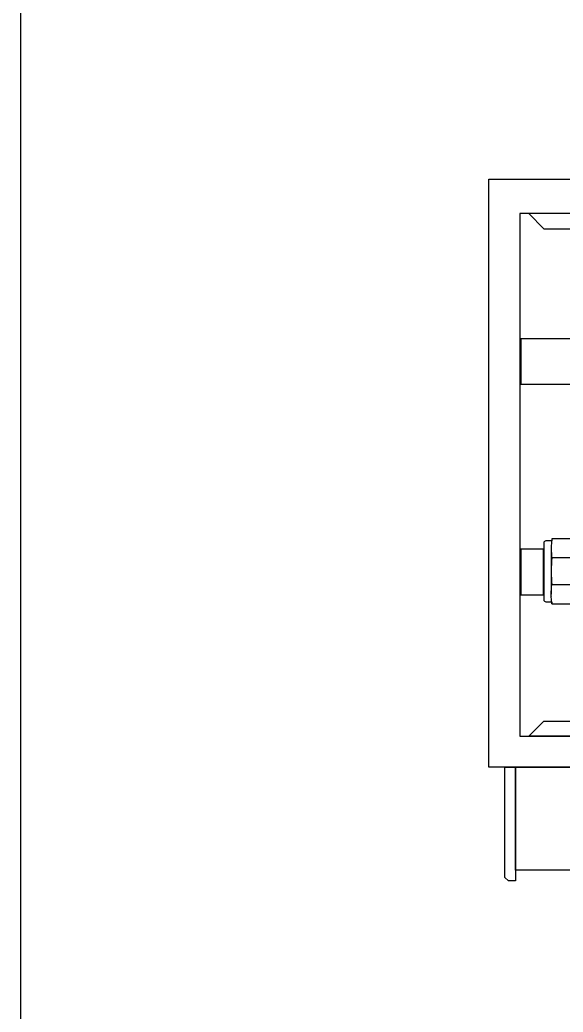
# Model space of a CAD drawing. Header units: millimetres. Extents: x 24747 to 137666, y -34589 to 43444.
# Drawn here: x 125623 to 126394, y 5418 to 6826 of the extents above; entities that cross this region are included whole.
import ezdxf

# ---------------------------------------------------------------- set-up
doc = ezdxf.new("R2010")
doc.units = ezdxf.units.MM
doc.header["$LTSCALE"] = 10
doc.layers.add('Pannelli', color=7, linetype='Continuous')

# ---------------------------------------------------------------- blocks, each defined once
blk = doc.blocks.new('A$C06433606')
for p, q in [((-27.17, -25.082), (-27.17, 20.743)), ((-27.17, 20.743), (34.832, 20.743)), ((32.416, 18.055), (-24.755, 18.055)), ((-24.755, 18.055), (-24.755, -22.667)), ((32.416, 18.055), (-24.755, 18.055)), ((-24.755, 18.055), (-24.755, -22.667)), ((-24.057, 18.055), (-22.891, 16.882)), ((31.72, 18.055), (-24.057, 18.055)), ((-22.891, 16.882), (30.553, 16.882)), ((-12.073, 8.31), (-24.694, 8.31)), ((-24.694, 8.31), (-24.694, 4.755)), ((-24.694, 4.755), (-12.073, 4.755)), ((-22.928, -8.105), (-24.679, -8.105)), ((-24.679, -8.105), (-24.679, -11.66)), ((-22.928, -11.66), (-22.928, -8.105)), ((-22.31, -8.031), (-22.31, -11.617)), ((-20.355, -8.773), (-22.258, -8.773)), ((-20.355, -10.875), (-22.258, -10.875)), ((-24.679, -11.66), (-22.928, -11.66)), ((-22.273, -11.821), (-22.273, -11.821)), ((-24.057, -22.667), (-22.891, -21.494)), ((-22.891, -21.494), (30.553, -21.494)), ((-24.755, -22.667), (32.416, -22.667)), ((-24.755, -22.667), (32.416, -22.667)), ((31.72, -22.667), (-24.057, -22.667)), ((34.832, -25.082), (-27.17, -25.082)), ((-25.928, -33.701), (-25.928, -25.082)), ((-25.928, -25.082), (-25.1, -25.082)), ((-25.1, -25.082), (32.762, -25.082)), ((-25.1, -33.123), (-25.1, -25.082)), ((-25.1, -25.082), (-25.1, -33.955)), ((32.762, -33.123), (-25.1, -33.123)), ((-25.652, -33.952), (-25.928, -33.701)), ((-25.1, -33.955), (-25.652, -33.952))]:
    blk.add_line(p, q)
for points in [[(-22.734, -7.456), (-22.821, -7.456), (-22.892, -7.528), (-22.892, -7.616)], [(-22.892, -7.616), (-22.892, -7.616), (-22.892, -7.668), (-22.892, -7.668)], [(-22.892, -7.668), (-22.892, -7.668), (-22.892, -11.98), (-22.892, -11.98)], [(-22.279, -7.456), (-22.279, -7.456), (-22.734, -7.456), (-22.734, -7.456)], [(-22.258, -7.287), (-22.328, -7.674), (-22.328, -8.386), (-22.258, -8.773)], [(-22.258, -7.287), (-22.258, -7.287), (-22.279, -7.456), (-22.279, -7.456)], [(-20.355, -7.287), (-20.355, -7.287), (-22.258, -7.287), (-22.258, -7.287)], [(-22.258, -8.773), (-22.328, -9.315), (-22.328, -10.333), (-22.258, -10.875)], [(-22.258, -12.361), (-22.328, -11.973), (-22.328, -11.261), (-22.258, -10.875)], [(-22.892, -11.98), (-22.892, -11.98), (-22.892, -12.032), (-22.892, -12.032)], [(-22.892, -12.032), (-22.892, -12.12), (-22.821, -12.192), (-22.734, -12.192)], [(-22.734, -12.192), (-22.734, -12.192), (-22.279, -12.192), (-22.279, -12.192)], [(-22.279, -12.192), (-22.279, -12.192), (-22.258, -12.361), (-22.258, -12.361)], [(-22.258, -12.361), (-22.258, -12.361), (-20.355, -12.361), (-20.355, -12.361)]]:
    blk.add_open_spline(points, degree=3)

msp = doc.modelspace()

# ---------------------------------------------------------------- linework, layer by layer
at = {"layer": 'Pannelli', "const_width": 2}
msp.add_lwpolyline([(125624.31754, 10842.27444), (125624.31754, 5304.33696), (129780.34747, 5304.33696), (129780.34747, 10842.27444), (125624.31754, 10842.27444)], dxfattribs=at)

# ---------------------------------------------------------------- block references
at = {"layer": 'Pannelli', "xscale": 18.20248832433746, "yscale": 18.20248832433746, "zscale": 18.20248832433746}
msp.add_blockref('A$C06433606', (126783.48495, 6222.47281), dxfattribs=at)

doc.saveas('drawing.dxf')
